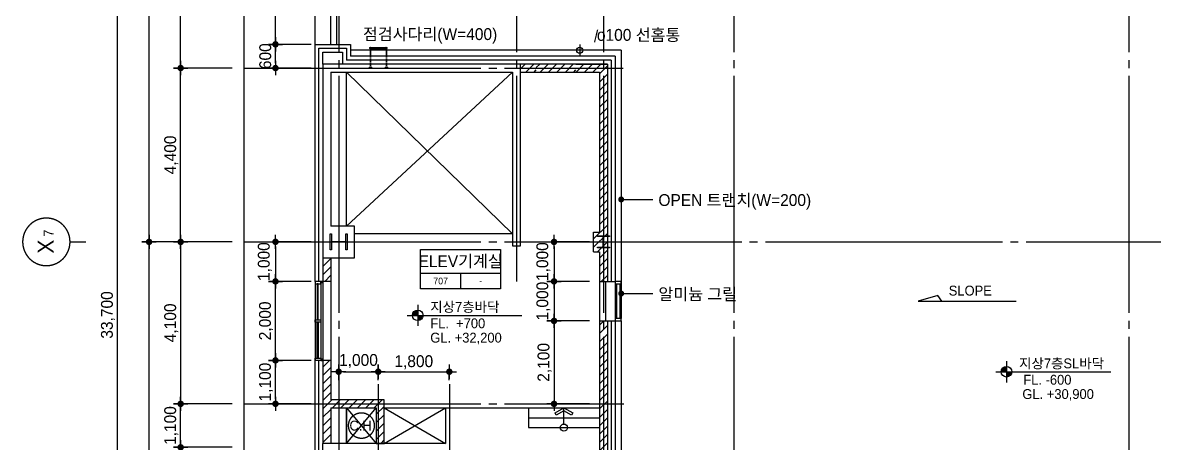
# Model space of a CAD drawing. Extents: x 14495256 to 14574135, y -1804798 to -1750552.
# Drawn here: x 14495256 to 14523901, y -1781649 to -1771000 of the extents above; entities that cross this region are included whole.
import ezdxf
from ezdxf.enums import TextEntityAlignment as Align

# ---------------------------------------------------------------- set-up
doc = ezdxf.new("R2010")
doc.units = 0
doc.header["$LTSCALE"] = 100
doc.header["$MEASUREMENT"] = 0
doc.header["$PDSIZE"] = -10
doc.linetypes.add('CEN', pattern=[66, 60, -2, 2, -2])
doc.linetypes.add('HID', pattern=[2.3, 1.5, -0.8])
doc.layers.get('0').update_dxf_attribs({"linetype": 'CONTINUOUS'})
doc.layers.get('Defpoints').update_dxf_attribs({"linetype": 'CONTINUOUS'})
for name, color, linetype in [('0-점검사다리', 7, 'CONTINUOUS'), ('8', 8, 'CONTINUOUS'), ('AINFO', 1, 'CONTINUOUS'), ('AXIS', 7, 'CEN'), ('CEN', 1, 'CEN'), ('COL', 2, 'CONTINUOUS'), ('col2', 3, 'CONTINUOUS'), ('DIM', 7, 'CONTINUOUS'), ('EL4', 6, 'CONTINUOUS'), ('HAT', 5, 'CONTINUOUS'), ('LEVEL-1', 4, 'CONTINUOUS'), ('line', 2, 'CONTINUOUS'), ('SYM', 7, 'CONTINUOUS'), ('TE2', 3, 'CONTINUOUS'), ('TEXT', 2, 'CONTINUOUS'), ('TEXT1', 7, 'CONTINUOUS'), ('WALL', 2, 'CONTINUOUS'), ('WALL-1', 7, 'CONTINUOUS'), ('WALLBR', 3, 'CONTINUOUS'), ('WID', 4, 'CONTINUOUS'), ('WINE', 8, 'CONTINUOUS'), ('우수드레인', 8, 'CONTINUOUS')]:
    doc.layers.add(name, color=color, linetype=linetype)
doc.styles.add('HY울를도M', font='HYWULM.TTF')
doc.styles.add('굴림', font='H2HDRM.TTF')
doc.styles.add('돋음', font='Dotum.ttf', dxfattribs={"height": 3})
doc.dimstyles.new('DIM100', dxfattribs={"dimtxt": 300, "dimasz": 120, "dimexe": 1, "dimexo": 100, "dimgap": 60, "dimtad": 1, "dimdec": 4, "dimzin": 0, "dimdsep": 46, "dimlunit": 6, "dimtxsty": '굴림', "dimblk": 'DOTT', "dimcen": 0.09, "dimadec": 0, "dimazin": 0, "dimtfac": 1, "dimtdec": 4, "dimtofl": 0, "dimtmove": 2, "dimatfit": 2, "dimldrblk": 'DOTT', "dimfxl": 1, "dimtolj": 1, "dimtzin": 0, "dimarcsym": 0})
doc.dimstyles.new('DIM50', dxfattribs={"dimscale": 50, "dimtxt": 3, "dimasz": 1.2, "dimexe": 1, "dimexo": 1, "dimgap": 0.6, "dimtad": 1, "dimdec": 4, "dimzin": 0, "dimdsep": 46, "dimlunit": 6, "dimtxsty": '굴림', "dimblk": 'DOTT', "dimcen": 0.09, "dimadec": 0, "dimazin": 0, "dimtfac": 1, "dimtdec": 4, "dimtofl": 0, "dimtmove": 2, "dimatfit": 2, "dimldrblk": 'DOTT', "dimfxl": 1, "dimtolj": 1, "dimtzin": 0, "dimarcsym": 0})
pattern_1 = [(45, (1315193.02, -3034316.96), (-106.0660172, 106.0660172), [])]

# ---------------------------------------------------------------- blocks, each defined once
blk = doc.blocks.new('TT1')
at = {"layer": 'TEXT1'}
for p, q in [((-1013, -600), (1013, -600)), ((0, -600), (0, -1000))]:
    blk.add_line(p, q, dxfattribs=at)
blk.add_lwpolyline([(-1013, 0), (1013, 0), (1013, -1000), (-1013, -1000)], close=True, dxfattribs=at)
blk = doc.blocks.new('DOTT')
for p, q in [((-1.5, 0), (1.5, 0)), ((0, 1.5), (0, -1.5))]:
    blk.add_line(p, q)
at = {"color": 6, "const_width": 0.68}
blk.add_lwpolyline([(-0.34, 0, 1), (0.34, 0, 1)], format="xyb", close=True, dxfattribs=at)
blk = doc.blocks.new('*D36')
at = {"layer": 'Defpoints', "color": 0, "lineweight": -3}
for p in [(14498456, -1776549), (14500856, -1776549), (14500856, -1791549)]:
    blk.add_point(p, dxfattribs=at)
at = {"layer": 'DIM', "color": 7, "lineweight": -2}
for p, q in [((14500556, -1776549), (14498356, -1776549)), ((14498456, -1791429), (14498456, -1776669)), ((14500556, -1791549), (14498356, -1791549))]:
    blk.add_line(p, q, dxfattribs=at)
at = {"layer": 'DIM', "color": 7, "lineweight": -2, "xscale": 120, "yscale": 120, "zscale": 120}
for p, rotation in [((14498456, -1776549), 90), ((14498456, -1791549), 270)]:
    blk.add_blockref('DOTT', p, dxfattribs=dict(at, rotation=rotation))
at = {"layer": 'DIM', "color": 3, "insert": (14498218, -1784049), "char_height": 300, "attachment_point": 5, "rotation": 90, "style": '굴림'}
blk.add_mtext('\\A1;15,000', dxfattribs=at)
blk = doc.blocks.new('*D37')
at = {"layer": 'Defpoints', "color": 0, "lineweight": -3}
for p in [(14497656, -1761549), (14500856, -1761549), (14500856, -1795249)]:
    blk.add_point(p, dxfattribs=at)
at = {"layer": 'DIM', "color": 7, "lineweight": -2}
for p, q in [((14500556, -1761549), (14497556, -1761549)), ((14497656, -1795129), (14497656, -1761669)), ((14500556, -1795249), (14497556, -1795249))]:
    blk.add_line(p, q, dxfattribs=at)
at = {"layer": 'DIM', "color": 7, "lineweight": -2, "xscale": 120, "yscale": 120, "zscale": 120}
for p, rotation in [((14497656, -1761549), 90), ((14497656, -1795249), 270)]:
    blk.add_blockref('DOTT', p, dxfattribs=dict(at, rotation=rotation))
at = {"layer": 'DIM', "color": 3, "insert": (14497417, -1778399), "char_height": 300, "attachment_point": 5, "rotation": 90, "style": '굴림'}
blk.add_mtext('\\A1;33,700', dxfattribs=at)
blk = doc.blocks.new('*D38')
at = {"layer": 'Defpoints', "color": 0, "lineweight": -3}
for p in [(14498456, -1761549), (14500856, -1761549), (14499706, -1776549)]:
    blk.add_point(p, dxfattribs=at)
at = {"layer": 'DIM', "color": 7, "lineweight": -2}
for p, q in [((14500556, -1761549), (14498356, -1761549)), ((14498456, -1776429), (14498456, -1761669)), ((14499406, -1776549), (14498356, -1776549))]:
    blk.add_line(p, q, dxfattribs=at)
at = {"layer": 'DIM', "color": 7, "lineweight": -2, "xscale": 120, "yscale": 120, "zscale": 120}
for p, rotation in [((14498456, -1761549), 90), ((14498456, -1776549), 270)]:
    blk.add_blockref('DOTT', p, dxfattribs=dict(at, rotation=rotation))
at = {"layer": 'DIM', "color": 3, "insert": (14498218, -1769049), "char_height": 300, "attachment_point": 5, "rotation": 90, "style": '굴림'}
blk.add_mtext('\\A1;15,000', dxfattribs=at)
blk = doc.blocks.new('*D39')
at = {"layer": 'Defpoints', "color": 0, "lineweight": -3}
for p in [(14499256, -1772149), (14500856, -1772149), (14500856, -1776549)]:
    blk.add_point(p, dxfattribs=at)
at = {"layer": 'DIM', "color": 7, "lineweight": -2}
for p, q in [((14500556, -1772149), (14499156, -1772149)), ((14499256, -1776429), (14499256, -1772269)), ((14500556, -1776549), (14499156, -1776549))]:
    blk.add_line(p, q, dxfattribs=at)
at = {"layer": 'DIM', "color": 7, "lineweight": -2, "xscale": 120, "yscale": 120, "zscale": 120}
for p, rotation in [((14499256, -1772149), 90), ((14499256, -1776549), 270)]:
    blk.add_blockref('DOTT', p, dxfattribs=dict(at, rotation=rotation))
at = {"layer": 'DIM', "color": 3, "insert": (14499018, -1774349), "char_height": 300, "attachment_point": 5, "rotation": 90, "style": '굴림'}
blk.add_mtext('\\A1;4,400', dxfattribs=at)
blk = doc.blocks.new('*D56')
at = {"layer": 'Defpoints', "color": 0, "lineweight": -3}
for p in [(14500856, -1776549), (14499256, -1780649), (14500856, -1780649)]:
    blk.add_point(p, dxfattribs=at)
at = {"layer": 'DIM', "color": 7, "lineweight": -2}
for p, q in [((14500556, -1776549), (14499156, -1776549)), ((14499256, -1776669), (14499256, -1780529)), ((14500556, -1780649), (14499156, -1780649))]:
    blk.add_line(p, q, dxfattribs=at)
at = {"layer": 'DIM', "color": 7, "lineweight": -2, "xscale": 120, "yscale": 120, "zscale": 120}
for p, rotation in [((14499256, -1776549), 90), ((14499256, -1780649), 270)]:
    blk.add_blockref('DOTT', p, dxfattribs=dict(at, rotation=rotation))
at = {"layer": 'DIM', "color": 3, "insert": (14499018, -1778599), "char_height": 300, "attachment_point": 5, "rotation": 90, "style": '굴림'}
blk.add_mtext('\\A1;4,100', dxfattribs=at)
blk = doc.blocks.new('*D61')
at = {"layer": 'Defpoints', "color": 0, "lineweight": -3}
for p in [(14499256, -1780649), (14500856, -1780649), (14500856, -1781749)]:
    blk.add_point(p, dxfattribs=at)
at = {"layer": 'DIM', "color": 7, "lineweight": -2}
for p, q in [((14500556, -1780649), (14499156, -1780649)), ((14499256, -1781629), (14499256, -1780769)), ((14500556, -1781749), (14499156, -1781749))]:
    blk.add_line(p, q, dxfattribs=at)
at = {"layer": 'DIM', "color": 7, "lineweight": -2, "xscale": 120, "yscale": 120, "zscale": 120}
for p, rotation in [((14499256, -1780649), 90), ((14499256, -1781749), 270)]:
    blk.add_blockref('DOTT', p, dxfattribs=dict(at, rotation=rotation))
at = {"layer": 'DIM', "color": 3, "insert": (14499018, -1781199), "char_height": 300, "attachment_point": 5, "rotation": 90, "style": '굴림'}
blk.add_mtext('\\A1;1,100', dxfattribs=at)
blk = doc.blocks.new('*D62')
at = {"layer": 'Defpoints', "color": 0, "lineweight": -3}
for p in [(14499256, -1761549), (14500856, -1761549), (14500856, -1772149)]:
    blk.add_point(p, dxfattribs=at)
at = {"layer": 'DIM', "color": 7, "lineweight": -2}
for p, q in [((14500556, -1761549), (14499156, -1761549)), ((14499256, -1772029), (14499256, -1761669)), ((14500556, -1772149), (14499156, -1772149))]:
    blk.add_line(p, q, dxfattribs=at)
at = {"layer": 'DIM', "color": 7, "lineweight": -2, "xscale": 120, "yscale": 120, "zscale": 120}
for p, rotation in [((14499256, -1761549), 90), ((14499256, -1772149), 270)]:
    blk.add_blockref('DOTT', p, dxfattribs=dict(at, rotation=rotation))
at = {"layer": 'DIM', "color": 3, "insert": (14499017, -1766849), "char_height": 300, "attachment_point": 5, "rotation": 90, "style": '굴림'}
blk.add_mtext('\\A1;10,600', dxfattribs=at)
blk = doc.blocks.new('*D63')
at = {"layer": 'Defpoints', "color": 0, "lineweight": -3}
for p in [(14499256, -1781749), (14500856, -1781749), (14500856, -1784749)]:
    blk.add_point(p, dxfattribs=at)
at = {"layer": 'DIM', "color": 7, "lineweight": -2}
for p, q in [((14500556, -1781749), (14499156, -1781749)), ((14499256, -1784629), (14499256, -1781869)), ((14500556, -1784749), (14499156, -1784749))]:
    blk.add_line(p, q, dxfattribs=at)
at = {"layer": 'DIM', "color": 7, "lineweight": -2, "xscale": 120, "yscale": 120, "zscale": 120}
for p, rotation in [((14499256, -1781749), 90), ((14499256, -1784749), 270)]:
    blk.add_blockref('DOTT', p, dxfattribs=dict(at, rotation=rotation))
at = {"layer": 'DIM', "color": 3, "insert": (14499017, -1783249), "char_height": 300, "attachment_point": 5, "rotation": 90, "style": '굴림'}
blk.add_mtext('\\A1;3,000', dxfattribs=at)
blk = doc.blocks.new('*D72')
at = {"layer": 'Defpoints', "color": 0, "lineweight": -3, "ltscale": 3}
for p in [(14502656, -1776549), (14501656, -1777549), (14502656, -1777549)]:
    blk.add_point(p, dxfattribs=at)
at = {"layer": 'DIM', "color": 7, "lineweight": -2, "ltscale": 3}
for p, q in [((14502556, -1776549), (14501655, -1776549)), ((14501656, -1776669), (14501656, -1777429)), ((14502556, -1777549), (14501655, -1777549))]:
    blk.add_line(p, q, dxfattribs=at)
at = {"layer": 'DIM', "color": 7, "lineweight": -2, "ltscale": 3, "xscale": 120, "yscale": 120, "zscale": 120}
for p, rotation in [((14501656, -1776549), 90), ((14501656, -1777549), 270)]:
    blk.add_blockref('DOTT', p, dxfattribs=dict(at, rotation=rotation))
at = {"layer": 'DIM', "color": 3, "ltscale": 3, "insert": (14501387, -1777049), "char_height": 300, "attachment_point": 5, "rotation": 90, "style": '굴림'}
blk.add_mtext('\\A1;1,000', dxfattribs=at)
blk = doc.blocks.new('*D73')
at = {"layer": 'Defpoints', "color": 0, "lineweight": -3, "ltscale": 3}
for p in [(14501656, -1777549), (14502656, -1777549), (14502656, -1779549)]:
    blk.add_point(p, dxfattribs=at)
at = {"layer": 'DIM', "color": 7, "lineweight": -2, "ltscale": 3}
for p, q in [((14502556, -1777549), (14501655, -1777549)), ((14501656, -1779429), (14501656, -1777669)), ((14502556, -1779549), (14501655, -1779549))]:
    blk.add_line(p, q, dxfattribs=at)
at = {"layer": 'DIM', "color": 7, "lineweight": -2, "ltscale": 3, "xscale": 120, "yscale": 120, "zscale": 120}
for p, rotation in [((14501656, -1777549), 90), ((14501656, -1779549), 270)]:
    blk.add_blockref('DOTT', p, dxfattribs=dict(at, rotation=rotation))
at = {"layer": 'DIM', "color": 3, "ltscale": 3, "insert": (14501417, -1778549), "char_height": 300, "attachment_point": 5, "rotation": 90, "style": '굴림'}
blk.add_mtext('\\A1;2,000', dxfattribs=at)
blk = doc.blocks.new('*D74')
at = {"layer": 'Defpoints', "color": 0, "lineweight": -3, "ltscale": 3}
for p in [(14501656, -1779549), (14502656, -1779549), (14502656, -1780649)]:
    blk.add_point(p, dxfattribs=at)
at = {"layer": 'DIM', "color": 7, "lineweight": -2, "ltscale": 3}
for p, q in [((14502556, -1779549), (14501655, -1779549)), ((14501656, -1780529), (14501656, -1779669)), ((14502556, -1780649), (14501655, -1780649))]:
    blk.add_line(p, q, dxfattribs=at)
at = {"layer": 'DIM', "color": 7, "lineweight": -2, "ltscale": 3, "xscale": 120, "yscale": 120, "zscale": 120}
for p, rotation in [((14501656, -1779549), 90), ((14501656, -1780649), 270)]:
    blk.add_blockref('DOTT', p, dxfattribs=dict(at, rotation=rotation))
at = {"layer": 'DIM', "color": 3, "ltscale": 3, "insert": (14501418, -1780099), "char_height": 300, "attachment_point": 5, "rotation": 90, "style": '굴림'}
blk.add_mtext('\\A1;1,100', dxfattribs=at)
blk = doc.blocks.new('*D75')
at = {"layer": 'Defpoints', "color": 0, "lineweight": -3, "ltscale": 3}
for p in [(14501656, -1771549), (14502656, -1771549), (14502656, -1772149)]:
    blk.add_point(p, dxfattribs=at)
at = {"layer": 'DIM', "color": 7, "lineweight": -2, "ltscale": 3}
for p, q in [((14502556, -1771549), (14501655, -1771549)), ((14501656, -1772029), (14501656, -1771669)), ((14502556, -1772149), (14501655, -1772149))]:
    blk.add_line(p, q, dxfattribs=at)
at = {"layer": 'DIM', "color": 7, "lineweight": -2, "ltscale": 3, "xscale": 120, "yscale": 120, "zscale": 120}
for p, rotation in [((14501656, -1771549), 90), ((14501656, -1772149), 270)]:
    blk.add_blockref('DOTT', p, dxfattribs=dict(at, rotation=rotation))
at = {"layer": 'DIM', "color": 3, "ltscale": 3, "insert": (14501398, -1771849), "char_height": 300, "attachment_point": 5, "rotation": 90, "style": '굴림'}
blk.add_mtext('\\A1;600', dxfattribs=at)
blk = doc.blocks.new('*D76')
at = {"layer": 'Defpoints', "color": 0, "lineweight": -3, "ltscale": 3}
for p in [(14501656, -1762549), (14502656, -1762549), (14502656, -1771549)]:
    blk.add_point(p, dxfattribs=at)
at = {"layer": 'DIM', "color": 7, "lineweight": -2, "ltscale": 3}
for p, q in [((14502556, -1762549), (14501655, -1762549)), ((14501656, -1771429), (14501656, -1762669)), ((14502556, -1771549), (14501655, -1771549))]:
    blk.add_line(p, q, dxfattribs=at)
at = {"layer": 'DIM', "color": 7, "lineweight": -2, "ltscale": 3, "xscale": 120, "yscale": 120, "zscale": 120}
for p, rotation in [((14501656, -1762549), 90), ((14501656, -1771549), 270)]:
    blk.add_blockref('DOTT', p, dxfattribs=dict(at, rotation=rotation))
at = {"layer": 'DIM', "color": 3, "ltscale": 3, "insert": (14501418, -1767049), "char_height": 300, "attachment_point": 5, "rotation": 90, "style": '굴림'}
blk.add_mtext('\\A1;9,000', dxfattribs=at)
blk = doc.blocks.new('BOMBOM_S')
at = {"color": 7}
blk.add_line((0, 0.4), (0, 0), dxfattribs=at)
blk.add_lwpolyline([(-0.6, 1, 1), (0.6, 1, 1), (-0.6, 1, 1)], format="xyb", dxfattribs=at)
at = {"color": 1, "style": '돋음'}
for tag, p, height in [('X', (-0.295, 0.816), 0.4), ('N', (0.129, 0.816), 0.25)]:
    blk.add_attdef(tag, p, '', height=height, dxfattribs=at)
blk = doc.blocks.new('*D88')
at = {"layer": 'Defpoints', "color": 0, "lineweight": -3, "ltscale": 3}
for p in [(14504256, -1779836), (14503256, -1780149), (14504256, -1780149)]:
    blk.add_point(p, dxfattribs=at)
at = {"layer": 'DIM', "color": 7, "lineweight": -2, "ltscale": 3}
for p, q in [((14503256, -1780049), (14503256, -1779835)), ((14503376, -1779836), (14504136, -1779836)), ((14504256, -1780049), (14504256, -1779835))]:
    blk.add_line(p, q, dxfattribs=at)
at = {"layer": 'DIM', "color": 7, "lineweight": -2, "ltscale": 3, "xscale": 120, "yscale": 120, "zscale": 120, "rotation": 180}
blk.add_blockref('DOTT', (14503256, -1779836), dxfattribs=at)
at = {"layer": 'DIM', "color": 7, "lineweight": -2, "ltscale": 3, "xscale": 120, "yscale": 120, "zscale": 120}
blk.add_blockref('DOTT', (14504256, -1779836), dxfattribs=at)
at = {"layer": 'DIM', "color": 3, "ltscale": 3, "insert": (14503756, -1779566), "char_height": 300, "attachment_point": 5, "style": '굴림'}
blk.add_mtext('\\A1;1,000', dxfattribs=at)
blk = doc.blocks.new('*D89')
at = {"layer": 'Defpoints', "color": 0, "lineweight": -3, "ltscale": 3}
for p in [(14506056, -1779836), (14504256, -1780149), (14506056, -1780149)]:
    blk.add_point(p, dxfattribs=at)
at = {"layer": 'DIM', "color": 7, "lineweight": -2, "ltscale": 3}
for p, q in [((14504256, -1780049), (14504256, -1779835)), ((14504376, -1779836), (14505936, -1779836)), ((14506056, -1780049), (14506056, -1779835))]:
    blk.add_line(p, q, dxfattribs=at)
at = {"layer": 'DIM', "color": 7, "lineweight": -2, "ltscale": 3, "xscale": 120, "yscale": 120, "zscale": 120, "rotation": 180}
blk.add_blockref('DOTT', (14504256, -1779836), dxfattribs=at)
at = {"layer": 'DIM', "color": 7, "lineweight": -2, "ltscale": 3, "xscale": 120, "yscale": 120, "zscale": 120}
blk.add_blockref('DOTT', (14506056, -1779836), dxfattribs=at)
at = {"layer": 'DIM', "color": 3, "ltscale": 3, "insert": (14505156, -1779597), "char_height": 300, "attachment_point": 5, "style": '굴림'}
blk.add_mtext('\\A1;1,800', dxfattribs=at)
blk = doc.blocks.new('사다리평면-1')
at = {"layer": '0-점검사다리', "color": 4}
for p, q in [((-11, 15), (-11, 385)), ((11, 15), (11, 385)), ((19, 403), (190, 403)), ((19, 397), (190, 397)), ((19, 3), (190, 3)), ((19, -3), (190, -3))]:
    blk.add_line(p, q, dxfattribs=at)
at = {"layer": '0-점검사다리', "color": 4, "linetype": 'HID', "ltscale": 0.2}
for p, q in [((190, 403), (474, 403)), ((190, 397), (474, 397)), ((484, 430), (484, 413)), ((484, 430), (490, 430)), ((484, 370), (484, 387)), ((484, 370), (490, 370)), ((490, 430), (490, 413)), ((490, 370), (490, 387)), ((190, 3), (474, 3)), ((484, 30), (484, 13)), ((484, 30), (490, 30)), ((490, 30), (490, 13)), ((190, -3), (474, -3)), ((484, -30), (484, -13)), ((484, -30), (490, -30)), ((490, -30), (490, -13))]:
    blk.add_line(p, q, dxfattribs=at)
at = {"layer": '0-점검사다리', "color": 3}
for centre in [(0, 400), (0, 0)]:
    blk.add_circle(centre, 19, dxfattribs=at)
at = {"layer": '0-점검사다리', "color": 4, "linetype": 'HID', "ltscale": 0.2}
for centre, radius, start, end in [((474, 413), 16, 270, 0), ((474, 413), 10, 270, 0), ((474, 387), 10, 0, 90), ((474, 387), 16, 0, 54.3409), ((474, 13), 10, 270, 0), ((474, -13), 16, 0, 90), ((474, 13), 16, 305.6591, 0), ((474, -13), 10, 0, 90)]:
    blk.add_arc(centre, radius, start, end, dxfattribs=at)
blk = doc.blocks.new('*D160')
at = {"layer": 'Defpoints', "color": 0, "lineweight": -3, "ltscale": 3}
for p in [(14509706, -1776549), (14508706, -1777549), (14509706, -1777549)]:
    blk.add_point(p, dxfattribs=at)
at = {"layer": 'DIM', "color": 7, "lineweight": -2, "ltscale": 3}
for p, q in [((14509606, -1776549), (14508705, -1776549)), ((14508706, -1776669), (14508706, -1777429)), ((14509606, -1777549), (14508705, -1777549))]:
    blk.add_line(p, q, dxfattribs=at)
at = {"layer": 'DIM', "color": 7, "lineweight": -2, "ltscale": 3, "xscale": 120, "yscale": 120, "zscale": 120}
for p, rotation in [((14508706, -1776549), 90), ((14508706, -1777549), 270)]:
    blk.add_blockref('DOTT', p, dxfattribs=dict(at, rotation=rotation))
at = {"layer": 'DIM', "color": 3, "ltscale": 3, "insert": (14508437, -1777049), "char_height": 300, "attachment_point": 5, "rotation": 90, "style": '굴림'}
blk.add_mtext('\\A1;1,000', dxfattribs=at)
blk = doc.blocks.new('*D161')
at = {"layer": 'Defpoints', "color": 0, "lineweight": -3, "ltscale": 3}
for p in [(14509706, -1777549), (14508706, -1778549), (14509706, -1778549)]:
    blk.add_point(p, dxfattribs=at)
at = {"layer": 'DIM', "color": 7, "lineweight": -2, "ltscale": 3}
for p, q in [((14509606, -1777549), (14508705, -1777549)), ((14508706, -1777669), (14508706, -1778429)), ((14509606, -1778549), (14508705, -1778549))]:
    blk.add_line(p, q, dxfattribs=at)
at = {"layer": 'DIM', "color": 7, "lineweight": -2, "ltscale": 3, "xscale": 120, "yscale": 120, "zscale": 120}
for p, rotation in [((14508706, -1777549), 90), ((14508706, -1778549), 270)]:
    blk.add_blockref('DOTT', p, dxfattribs=dict(at, rotation=rotation))
at = {"layer": 'DIM', "color": 3, "ltscale": 3, "insert": (14508437, -1778049), "char_height": 300, "attachment_point": 5, "rotation": 90, "style": '굴림'}
blk.add_mtext('\\A1;1,000', dxfattribs=at)
blk = doc.blocks.new('*D162')
at = {"layer": 'Defpoints', "color": 0, "lineweight": -3, "ltscale": 3}
for p in [(14509706, -1778549), (14508706, -1780649), (14509706, -1780649)]:
    blk.add_point(p, dxfattribs=at)
at = {"layer": 'DIM', "color": 7, "lineweight": -2, "ltscale": 3}
for p, q in [((14509606, -1778549), (14508705, -1778549)), ((14508706, -1778669), (14508706, -1780529)), ((14509606, -1780649), (14508705, -1780649))]:
    blk.add_line(p, q, dxfattribs=at)
at = {"layer": 'DIM', "color": 7, "lineweight": -2, "ltscale": 3, "xscale": 120, "yscale": 120, "zscale": 120}
for p, rotation in [((14508706, -1778549), 90), ((14508706, -1780649), 270)]:
    blk.add_blockref('DOTT', p, dxfattribs=dict(at, rotation=rotation))
at = {"layer": 'DIM', "color": 3, "ltscale": 3, "insert": (14508467, -1779599), "char_height": 300, "attachment_point": 5, "rotation": 90, "style": '굴림'}
blk.add_mtext('\\A1;2,100', dxfattribs=at)

msp = doc.modelspace()

# ---------------------------------------------------------------- hatches: boundary and pattern name
at = {"layer": 'HAT', "lineweight": -3, "ltscale": 200}
h = msp.add_hatch(dxfattribs=at)
h.set_pattern_fill('_USER,N', color=256, scale=150, angle=45, style=0, pattern_type=0)
h.set_pattern_definition(pattern_1)
h.paths.add_polyline_path([(14508256.21252, -1772249.19177), (14508256.21252, -1772049.19177), (14507856.21252, -1772049.19177), (14507856.21252, -1772249.19177)])
h.paths.add_polyline_path([(14510056.21252, -1778549.19177), (14509856.21252, -1778549.19177), (14509856.21252, -1782549.19177), (14510056.21252, -1782549.19177)])
h.paths.add_polyline_path([(14509856.21252, -1777549.19177), (14510056.21252, -1777549.19177), (14510056.21252, -1772049.19177), (14509256.21252, -1772049.19177), (14509256.21252, -1772249.19177), (14509856.21252, -1772249.19177), (14509856.21252, -1776299.19177), (14509706.21252, -1776299.19177), (14509706.21252, -1776799.19177), (14509856.21252, -1776799.19177)])
h = msp.add_hatch(dxfattribs=at)
h.set_pattern_fill('_USER,N', color=256, scale=150, angle=45, style=0, pattern_type=0)
h.set_pattern_definition([(45, (1220300.43, -588446.06), (-106.0660172, 106.0660172), [])])
h.paths.add_polyline_path([(14508256.21252, -1772249.19177), (14509256.21252, -1772249.19177), (14509256.21252, -1772049.19177), (14508256.21252, -1772049.19177)])
h = msp.add_hatch(dxfattribs=at)
h.set_pattern_fill('_USER,N', color=256, scale=150, angle=45, style=0, pattern_type=0)
h.set_pattern_definition(pattern_1)
h.paths.add_polyline_path([(14502856.21252, -1776949.19177), (14503056.21252, -1776949.19177), (14503056.21252, -1777549.19177), (14502856.21252, -1777549.19177)])
h = msp.add_hatch(dxfattribs=at)
h.set_pattern_fill('_USER,N', color=256, scale=150, angle=45, style=0, pattern_type=0)
h.set_pattern_definition(pattern_1)
h.paths.add_polyline_path([(14502856.21252, -1779549.19177), (14503056.21252, -1779549.19177), (14503056.21252, -1780549.19177), (14504406.21252, -1780549.19177), (14504406.21252, -1781649.19177), (14504206.21252, -1781649.19177), (14504206.21252, -1780749.19177), (14503056.21252, -1780749.19177), (14503056.21252, -1781649.19177), (14502856.21252, -1781649.19177)])
at = {"layer": 'LEVEL-1'}
h = msp.add_hatch(color=256, dxfattribs=at)
h.paths.add_polyline_path([(14505256.66959, -1778408.49353), (14505256.66959, -1778274.09487, 0.4142135624), (14505122.27093, -1778408.49353)])
h.paths.add_polyline_path([(14505256.66959, -1778408.49353), (14505256.66959, -1778542.89218, 0.4142135624), (14505391.06825, -1778408.49353)])
h = msp.add_hatch(color=256, dxfattribs=at)
h.paths.add_polyline_path([(14520159.54414, -1779836.04658), (14520159.54414, -1779701.64792, 0.4142135624), (14520025.14548, -1779836.04658)])
h.paths.add_polyline_path([(14520159.54414, -1779836.04658), (14520159.54414, -1779970.44523, 0.4142135624), (14520293.94279, -1779836.04658)])

# ---------------------------------------------------------------- linework, layer by layer
for p, q in [((14504406.21252, -1780749.19177), (14509856.21252, -1780749.19177)), ((14508056.21252, -1780749.19177), (14508056.21252, -1781249.19177)), ((14509856.21252, -1780749.19177), (14509856.21252, -1781249.19177)), ((14508056.21252, -1780999.19177), (14509856.21252, -1780999.19177)), ((14508056.21252, -1781249.19177), (14509856.21252, -1781249.19177))]:
    msp.add_line(p, q)
at = {"layer": 'AINFO', "color": 7, "const_width": 75}
msp.add_lwpolyline([(14510406.21252, -1777818.57146, 1), (14510406.21252, -1777894.32146, 1)], format="xyb", close=True, dxfattribs=at)
at = {"layer": 'CEN', "linetype": 'CEN'}
for p, q in [((14503256.21252, -1759149.19177), (14503256.21252, -1799049.19177)), ((14507756.21252, -1759149.19177), (14507756.21252, -1777549.19177)), ((14509956.21252, -1759149.19177), (14509956.21252, -1799049.19177)), ((14513256.21252, -1759149.19177), (14513256.21252, -1799049.19177)), ((14523256.21252, -1759149.19177), (14523256.21252, -1799049.19177)), ((14500856.21252, -1772149.19177), (14510456.21252, -1772149.19177)), ((14503456.21252, -1772249.19177), (14507656.21252, -1776349.19178)), ((14507656.21252, -1772249.19177), (14503456.21252, -1776149.19177)), ((14500856.21252, -1776549.19177), (14564856.21252, -1776549.19177)), ((14504256.21252, -1780149.19177), (14504256.21252, -1782049.19177)), ((14506056.21252, -1780149.19177), (14506056.21252, -1799049.19177)), ((14500856.21252, -1780649.19177), (14510473.34333, -1780649.19177)), ((14500856.21252, -1780649.19177), (14510473.34333, -1780649.19177)), ((14503456.21252, -1780749.19177), (14503456.21252, -1781649.19177)), ((14503456.21252, -1781649.19177), (14503456.21252, -1780749.19177)), ((14503456.21252, -1781649.19177), (14504206.21252, -1780749.19177)), ((14503456.21252, -1780749.19177), (14504206.21252, -1781649.19177)), ((14504406.21252, -1781649.19177), (14505956.21252, -1780749.19177)), ((14504406.21252, -1780749.19177), (14505956.21252, -1781649.19177)), ((14505956.21252, -1780749.19177), (14505956.21252, -1781649.19177)), ((14505956.21252, -1781649.19177), (14504406.21252, -1781649.19177))]:
    msp.add_line(p, q, dxfattribs=at)
msp.add_lwpolyline([(14503456.21252, -1772249.19177), (14507656.21252, -1772249.19177), (14507656.21252, -1776349.19178), (14503656.21252, -1776349.19178), (14503656.21252, -1776149.19177), (14503456.21252, -1776149.19177), (14503456.21252, -1772249.19177)], dxfattribs=at)
msp.add_circle((14503831.21252, -1781199.19177), 325, dxfattribs=at)
at = {"layer": 'COL'}
msp.add_lwpolyline([(14502856.21252, -1776149.19177), (14502856.21252, -1776949.19177), (14503656.21252, -1776949.19177), (14503656.21252, -1776149.19177), (14503056.21252, -1776149.19177)], dxfattribs=at)
at = {"layer": 'col2'}
for points in [[(14503470.21252, -1776752.69177), (14503435.21252, -1776752.69177), (14503435.21252, -1776559.19177), (14503077.21252, -1776559.19177), (14503077.21252, -1776752.69177), (14503042.21252, -1776752.69177), (14503042.21252, -1776345.69177), (14503077.21252, -1776345.69177), (14503077.21252, -1776539.19177), (14503435.21252, -1776539.19177), (14503435.21252, -1776345.69177), (14503470.21252, -1776345.69177)], [(14509806.21252, -1776699.19177), (14509806.21252, -1776684.19177), (14509951.21252, -1776684.19177), (14509951.21252, -1776414.19177), (14509806.21252, -1776414.19177), (14509806.21252, -1776399.19177), (14510106.21252, -1776399.19177), (14510106.21252, -1776414.19177), (14509961.21252, -1776414.19177), (14509961.21252, -1776684.19177), (14510106.21252, -1776684.19177), (14510106.21252, -1776699.19177)]]:
    msp.add_lwpolyline(points, close=True, dxfattribs=at)
at = {"layer": 'Defpoints', "color": 76}
msp.add_lwpolyline([(14500856.21252, -1799049.19177), (14564856.21252, -1799049.19177), (14564856.21252, -1759149.19177), (14500856.21252, -1759149.19177)], close=True, dxfattribs=at)
at = {"layer": 'EL4'}
for p, q in [((14503206.21252, -1771549.19177), (14503206.21252, -1762149.19177)), ((14510406.21252, -1771699.19177), (14503556.21252, -1771699.19177))]:
    msp.add_line(p, q, dxfattribs=at)
for points in [[(14510406.21252, -1771699.19177), (14510406.21252, -1777549.19177)], [(14510406.21252, -1778549.19177), (14510406.21252, -1784499.19177), (14511606.21252, -1784499.19177), (14511606.21252, -1786999.19177), (14510406.21252, -1786999.19177), (14510406.21252, -1791599.19177)]]:
    msp.add_lwpolyline(points, dxfattribs=at)
at = {"layer": 'LEVEL-1'}
for p, q in [((14505256.67675, -1778139.69621), (14505256.67675, -1778677.29084)), ((14504987.87228, -1778408.49353), (14507892.22735, -1778408.49353)), ((14520159.5513, -1779567.24927), (14520159.5513, -1780104.84389)), ((14519890.74683, -1779836.04658), (14522795.1019, -1779836.04658))]:
    msp.add_line(p, q, dxfattribs=at)
for centre in [(14505256.66959, -1778408.49353), (14520159.54414, -1779836.04658)]:
    msp.add_circle(centre, 134.39866, dxfattribs=at)
at = {"layer": 'line', "lineweight": -3, "ltscale": 200}
msp.add_line((14508955.78895, -1781174.95814), (14508955.78895, -1780749.19177), dxfattribs=at)
at = {"layer": 'SYM', "color": 4, "ltscale": 2}
msp.add_lwpolyline([(14518520.37715, -1778053.72559), (14518420.37715, -1777903.72559), (14517920.37715, -1778053.72559), (14520405.11183, -1778053.72559)], dxfattribs=at)
at = {"layer": 'SYM', "color": 4}
msp.add_lwpolyline([(14508956.21252, -1780749.19177), (14509180.94611, -1780878.94177), (14509148.69611, -1780934.80041), (14508955.78895, -1780823.42541), (14508762.88179, -1780934.80041), (14508730.63179, -1780878.94177)], close=True, dxfattribs=at)
msp.add_circle((14508956.21252, -1781249.19177), 90, dxfattribs=at)
at = {"layer": 'TEXT1'}
for p, q in [((14510406.21252, -1775474.95868), (14511203.3452, -1775474.95868)), ((14510406.21252, -1777856.44646), (14511203.3452, -1777856.44646))]:
    msp.add_line(p, q, dxfattribs=at)
at = {"layer": 'TEXT1', "const_width": 75}
msp.add_lwpolyline([(14510406.21252, -1775437.45868, -1), (14510406.21252, -1775512.45868, -1)], format="xyb", close=True, dxfattribs=at)
at = {"layer": 'WALL'}
for p, q in [((14502856.21252, -1772049.19177), (14502856.21252, -1776149.19177)), ((14503056.21252, -1772249.19177), (14503056.21252, -1776149.19177)), ((14502856.21252, -1785529.19177), (14502856.21252, -1781649.19177)), ((14504406.21252, -1781649.19177), (14502856.21252, -1781649.19177))]:
    msp.add_line(p, q, dxfattribs=at)
msp.add_lwpolyline([(14503056.21252, -1772249.19177), (14507656.21252, -1772249.19177), (14507656.21252, -1776649.19177), (14507856.21252, -1776649.19177), (14507856.21252, -1772049.19177), (14502856.21252, -1772049.19177)], dxfattribs=at)
at = {"layer": 'WALL-1', "color": 4}
for p, q in [((14502656.21252, -1771549.19177), (14502656.21252, -1760949.19177)), ((14503056.21252, -1771549.19177), (14503056.21252, -1762549.19177)), ((14502656.21252, -1777549.19177), (14502656.21252, -1771549.19177)), ((14502656.21252, -1771549.19177), (14503556.21252, -1771549.19177)), ((14502756.21252, -1777549.19177), (14502756.21252, -1771649.19177)), ((14502756.21252, -1771649.19177), (14503456.21252, -1771649.19177)), ((14503456.21252, -1771649.19177), (14503456.21252, -1771949.19177)), ((14503556.21252, -1771549.19177), (14503556.21252, -1771849.19177)), ((14502856.21252, -1771749.19177), (14503356.21252, -1771749.19177)), ((14502856.21252, -1772049.19177), (14502856.21252, -1771749.19177)), ((14503356.21252, -1771749.19177), (14503356.21252, -1772049.19177)), ((14510256.21252, -1771849.19177), (14503556.21252, -1771849.19177)), ((14510256.21252, -1771849.19177), (14510256.21252, -1777549.19177)), ((14510156.21252, -1771949.19177), (14503456.21252, -1771949.19177)), ((14510156.21252, -1771949.19177), (14510156.21252, -1777549.19177)), ((14502856.21252, -1777549.19177), (14502656.21252, -1777549.19177)), ((14510056.21252, -1777549.19177), (14510256.21252, -1777549.19177)), ((14510056.21252, -1778549.19177), (14510256.21252, -1778549.19177)), ((14510156.21252, -1778549.19177), (14510156.21252, -1782549.19177)), ((14510256.21252, -1778549.19177), (14510256.21252, -1782549.19177)), ((14502656.21252, -1785549.19177), (14502656.21252, -1779549.19177)), ((14502856.21252, -1779549.19177), (14502656.21252, -1779549.19177)), ((14502756.21252, -1785549.19177), (14502756.21252, -1779549.19177))]:
    msp.add_line(p, q, dxfattribs=at)
at = {"layer": 'WALLBR'}
for p, q in [((14510056.21252, -1772049.19177), (14507856.21252, -1772049.19177)), ((14509256.21252, -1772049.19177), (14510056.21252, -1772049.19177)), ((14510056.21252, -1772049.19177), (14510056.21252, -1776399.19177)), ((14510056.21252, -1772049.19177), (14510056.21252, -1776399.19177)), ((14507856.21252, -1772249.19177), (14509856.21252, -1772249.19177)), ((14509856.21252, -1772249.19177), (14509856.21252, -1776299.19177)), ((14509706.21252, -1776799.19177), (14509706.21252, -1776299.19177)), ((14509706.21252, -1776299.19177), (14509856.21252, -1776299.19177)), ((14510056.21252, -1776414.19177), (14510056.21252, -1776684.19177)), ((14510056.21252, -1776414.19177), (14510056.21252, -1776684.19177)), ((14509706.21252, -1776799.19177), (14509856.21252, -1776799.19177)), ((14509856.21252, -1776799.19177), (14509856.21252, -1777549.19177)), ((14510056.21252, -1776699.19177), (14510056.21252, -1777549.19177)), ((14502856.21252, -1776949.19177), (14502856.21252, -1777549.19177)), ((14503056.21252, -1776949.19177), (14503056.21252, -1777549.19177)), ((14503056.21252, -1777549.19177), (14502856.21252, -1777549.19177)), ((14509856.21252, -1777549.19177), (14510056.21252, -1777549.19177)), ((14509856.21252, -1778549.19177), (14509856.21252, -1782549.19177)), ((14509856.21252, -1778549.19177), (14510056.21252, -1778549.19177)), ((14510056.21252, -1778549.19177), (14510056.21252, -1782549.19177)), ((14502856.21252, -1779549.19177), (14502856.21252, -1781649.19177)), ((14503056.21252, -1779549.19177), (14502856.21252, -1779549.19177)), ((14503056.21252, -1779549.19177), (14503056.21252, -1780549.19177)), ((14504406.21252, -1780549.19177), (14503056.21252, -1780549.19177)), ((14503056.21252, -1780749.19177), (14503056.21252, -1781649.19177)), ((14503056.21252, -1780749.19177), (14504206.21252, -1780749.19177)), ((14504206.21252, -1780749.19177), (14504206.21252, -1781649.19177)), ((14504406.21252, -1781649.19177), (14504406.21252, -1780549.19177)), ((14504206.21252, -1781649.19177), (14504406.21252, -1781649.19177))]:
    msp.add_line(p, q, dxfattribs=at)
at = {"layer": 'WID', "color": 8}
for p, q in [((14509856.21252, -1777549.19177), (14509856.21252, -1778549.19177)), ((14510006.21252, -1777549.19177), (14510006.21252, -1778549.19177)), ((14510256.21252, -1777549.19177), (14510256.21252, -1778489.19177)), ((14510291.21252, -1777609.19177), (14510291.21252, -1778489.19177)), ((14510371.21252, -1777609.19177), (14510371.21252, -1778489.19177)), ((14510406.21252, -1777549.19177), (14510406.21252, -1778489.19177))]:
    msp.add_line(p, q, dxfattribs=at)
at = {"layer": 'WID'}
for points in [[(14502806.21252, -1777609.19177), (14502806.21252, -1777549.19177), (14502656.21252, -1777549.19177), (14502656.21252, -1777609.19177)], [(14502737.21252, -1777609.19177), (14502713.21252, -1777609.19177), (14502713.21333, -1778519.19177), (14502737.21333, -1778519.19177)], [(14502856.21252, -1777579.19177), (14502856.21252, -1777549.19177), (14502806.21252, -1777549.19177), (14502806.21252, -1777579.19177)], [(14510256.21252, -1777549.19177), (14510256.21252, -1777609.19177), (14510406.21252, -1777609.19177), (14510406.21252, -1777549.19177)], [(14502806.21252, -1778519.19177), (14502806.21252, -1778579.19177), (14502656.21252, -1778579.19177), (14502656.21252, -1778519.19177)], [(14510256.21252, -1778489.19177), (14510256.21252, -1778549.19177), (14510406.21252, -1778549.19177), (14510406.21252, -1778489.19177)], [(14502737.21043, -1779489.35), (14502713.21252, -1779489.19177), (14502713.21333, -1778579.19177), (14502737.21333, -1778579.19177)], [(14502806.21252, -1779489.19177), (14502806.21252, -1779549.19177), (14502656.21252, -1779549.19177), (14502656.21252, -1779489.19177)], [(14502856.21252, -1779549.19177), (14502856.21252, -1779519.19177), (14502806.21252, -1779519.19177), (14502806.21252, -1779549.19177)]]:
    msp.add_lwpolyline(points, close=True, dxfattribs=at)
at = {"layer": 'WINE'}
for p, q in [((14502656.21252, -1777549.19177), (14502656.21252, -1779549.19177)), ((14502806.21252, -1777549.19177), (14502806.21252, -1779549.19177)), ((14502856.21252, -1777549.19177), (14502856.21252, -1779549.19177))]:
    msp.add_line(p, q, dxfattribs=at)
at = {"layer": 'WINE', "lineweight": -3, "ltscale": 200}
msp.add_line((14503056.21252, -1777549.19177), (14503056.21252, -1779549.19177), dxfattribs=at)
at = {"layer": '우수드레인', "color": 1, "ltscale": 2}
for p, q in [((14509356.21252, -1771549.19177), (14509356.21252, -1771849.19177)), ((14509506.21252, -1771699.19177), (14509206.21252, -1771699.19177))]:
    msp.add_line(p, q, dxfattribs=at)
at = {"layer": '우수드레인', "color": 7, "ltscale": 2}
msp.add_circle((14509356.21252, -1771699.19177), 75, dxfattribs=at)

# ---------------------------------------------------------------- block references
at = {"layer": '0-점검사다리', "rotation": 270}
msp.add_blockref('사다리평면-1', (14504059.21252, -1771642.19177), dxfattribs=at)
at = {"layer": '8'}
msp.add_blockref('TT1', (14506342.21252, -1776737.90395), dxfattribs=at)
at = {"layer": 'AXIS', "xscale": 1000, "yscale": 1000, "zscale": 1000, "rotation": 90}
msp.add_blockref('BOMBOM_S', (14496856.21252, -1776549.19177), dxfattribs=at).add_auto_attribs({'X': 'X', 'N': '7'})

# ---------------------------------------------------------------- texts
at = {"layer": 'TE2', "style": 'HY울를도M'}
msp.add_text('SLOPE', height=250, dxfattribs=at).set_placement((14519242.07672, -1777782.51882), align=Align.MIDDLE_CENTER)
at = {"layer": 'TEXT', "style": 'HY울를도M'}
for s, p in [('지상7층바닥', (14505573.78869, -1778319.87319)), ('FL.  +700', (14505573.78869, -1778736.07204)), ('GL. +32,200', (14505573.78869, -1779098.43389)), ('지상7층SL바닥', (14520476.66324, -1779750.65916)), ('FL. -600', (14520584.34397, -1780163.62509)), ('GL. +30,900', (14520560.29423, -1780525.98694))]:
    msp.add_text(s, height=250, dxfattribs=at).set_placement(p)
msp.add_text('C.H', height=250, dxfattribs=at).set_placement((14503810.01302, -1781199.19177), align=Align.MIDDLE)
at = {"layer": 'TEXT1', "style": 'HY울를도M'}
for s, p in [('점검사다리(W=400)', (14503870.85307, -1771440.20051)), ('OPEN 트랜치(W=200)', (14511347.90378, -1775640.80981)), ('알미늄 그릴', (14511347.90378, -1778022.29759))]:
    msp.add_text(s, height=300, dxfattribs=at).set_placement(p)
for s, p in [('/', (14509769.29478, -1771340.12215)), ('o100 선홈통', (14510847.29478, -1771303.12215))]:
    msp.add_text(s, height=300, dxfattribs=at).set_placement(p, align=Align.MIDDLE)
msp.add_text('ELEV기계실', height=300, dxfattribs=at).set_placement((14506342.21252, -1777188.69403), align=Align.CENTER)
at = {"layer": 'TEXT1', "color": 2, "style": 'HY울를도M'}
msp.add_text('707', height=170, dxfattribs=at).set_placement((14505835.46456, -1777537.82395), align=Align.MIDDLE_CENTER)
at = {"layer": 'TEXT1', "style": 'HY울를도M'}
msp.add_text('-', height=170, dxfattribs=at).set_placement((14506848.96047, -1777537.82395), align=Align.MIDDLE_CENTER)

# ---------------------------------------------------------------- dimensions: what is measured, and where the dimension line sits
at = {"layer": 'DIM'}
for base, p1, p2, angle, picture, middle in [((14497656.21252, -1761549.19177), (14500856.21252, -1795249.19177), (14500856.21252, -1761549.19177), 90, '*D37', (14497417.17429, -1778399.19177)), ((14498456.21252, -1761549.19177), (14499705.62824, -1776549.19177), (14500856.21252, -1761549.19177), 90, '*D38', (14498217.54421, -1769049.19177)), ((14499256.21252, -1761549.19177), (14500856.21252, -1772149.19177), (14500856.21252, -1761549.19177), 90, '*D62', (14499017.17429, -1766849.19177)), ((14499256.21252, -1772149.19177), (14500856.21252, -1776549.19177), (14500856.21252, -1772149.19177), 90, '*D39', (14499017.54421, -1774349.19177)), ((14498456.21252, -1776549.19177), (14500856.21252, -1791549.19177), (14500856.21252, -1776549.19177), 90, '*D36', (14498217.54421, -1784049.19177)), ((14499256.21252, -1780649.19177), (14500856.21252, -1776549.19177), (14500856.21252, -1780649.19177), 270, '*D56', (14499017.54421, -1778599.19177)), ((14499256.21252, -1780649.19177), (14500856.21252, -1781749.19177), (14500856.21252, -1780649.19177), 90, '*D61', (14499017.54421, -1781199.19177)), ((14499256.21252, -1781749.19177), (14500856.21252, -1784749.19177), (14500856.21252, -1781749.19177), 90, '*D63', (14499017.17429, -1783249.19177))]:
    dim = msp.add_linear_dim(base=base, p1=p1, p2=p2, angle=angle, dimstyle='DIM50', override={"dimscale": 100, "dimexo": 3}, dxfattribs=at)
    dim.commit()
    dim.dimension.update_dxf_attribs({"geometry": picture, "text_midpoint": middle})
at = {"layer": 'DIM', "ltscale": 3}
for base, p1, p2, angle, picture, middle in [((14501656.21252, -1762549.19177), (14502656.21252, -1771549.19177), (14502656.21252, -1762549.19177), 90, '*D76', (14501417.54421, -1767049.19177)), ((14501656.21252, -1771549.19177), (14502656.21252, -1772149.19177), (14502656.21252, -1771549.19177), 90, '*D75', (14501397.82657, -1771849.19177)), ((14501656.21252, -1777549.19177), (14502656.21252, -1776549.19177), (14502656.21252, -1777549.19177), 270, '*D72', (14501386.54421, -1777049.19177)), ((14508706.21252, -1777549.19177), (14509706.21252, -1776549.19177), (14509706.21252, -1777549.19177), 270, '*D160', (14508436.54421, -1777049.19177)), ((14501656.21252, -1777549.19177), (14502656.21252, -1779549.19177), (14502656.21252, -1777549.19177), 90, '*D73', (14501417.17429, -1778549.19177)), ((14508706.21252, -1778549.19177), (14509706.21252, -1777549.19177), (14509706.21252, -1778549.19177), 270, '*D161', (14508436.54421, -1778049.19177)), ((14508706.21252, -1780649.19177), (14509706.21252, -1778549.19177), (14509706.21252, -1780649.19177), 270, '*D162', (14508467.17429, -1779599.19177)), ((14501656.21252, -1779549.19177), (14502656.21252, -1780649.19177), (14502656.21252, -1779549.19177), 90, '*D74', (14501417.54421, -1780099.19177))]:
    dim = msp.add_linear_dim(base=base, p1=p1, p2=p2, angle=angle, dimstyle='DIM100', dxfattribs=at)
    dim.commit()
    dim.dimension.update_dxf_attribs({"geometry": picture, "text_midpoint": middle})
for base, p1, p2, picture, middle in [((14504256.21252, -1779835.81677), (14503256.21252, -1780149.19177), (14504256.21252, -1780149.19177), '*D88', (14503756.21252, -1779566.14846)), ((14506056.21252, -1779835.81677), (14504256.21252, -1780149.19177), (14506056.21252, -1780149.19177), '*D89', (14505156.21252, -1779597.14846))]:
    dim = msp.add_linear_dim(base=base, p1=p1, p2=p2, dimstyle='DIM100', dxfattribs=at)
    dim.commit()
    dim.dimension.update_dxf_attribs({"geometry": picture, "text_midpoint": middle})

doc.saveas('drawing.dxf')
